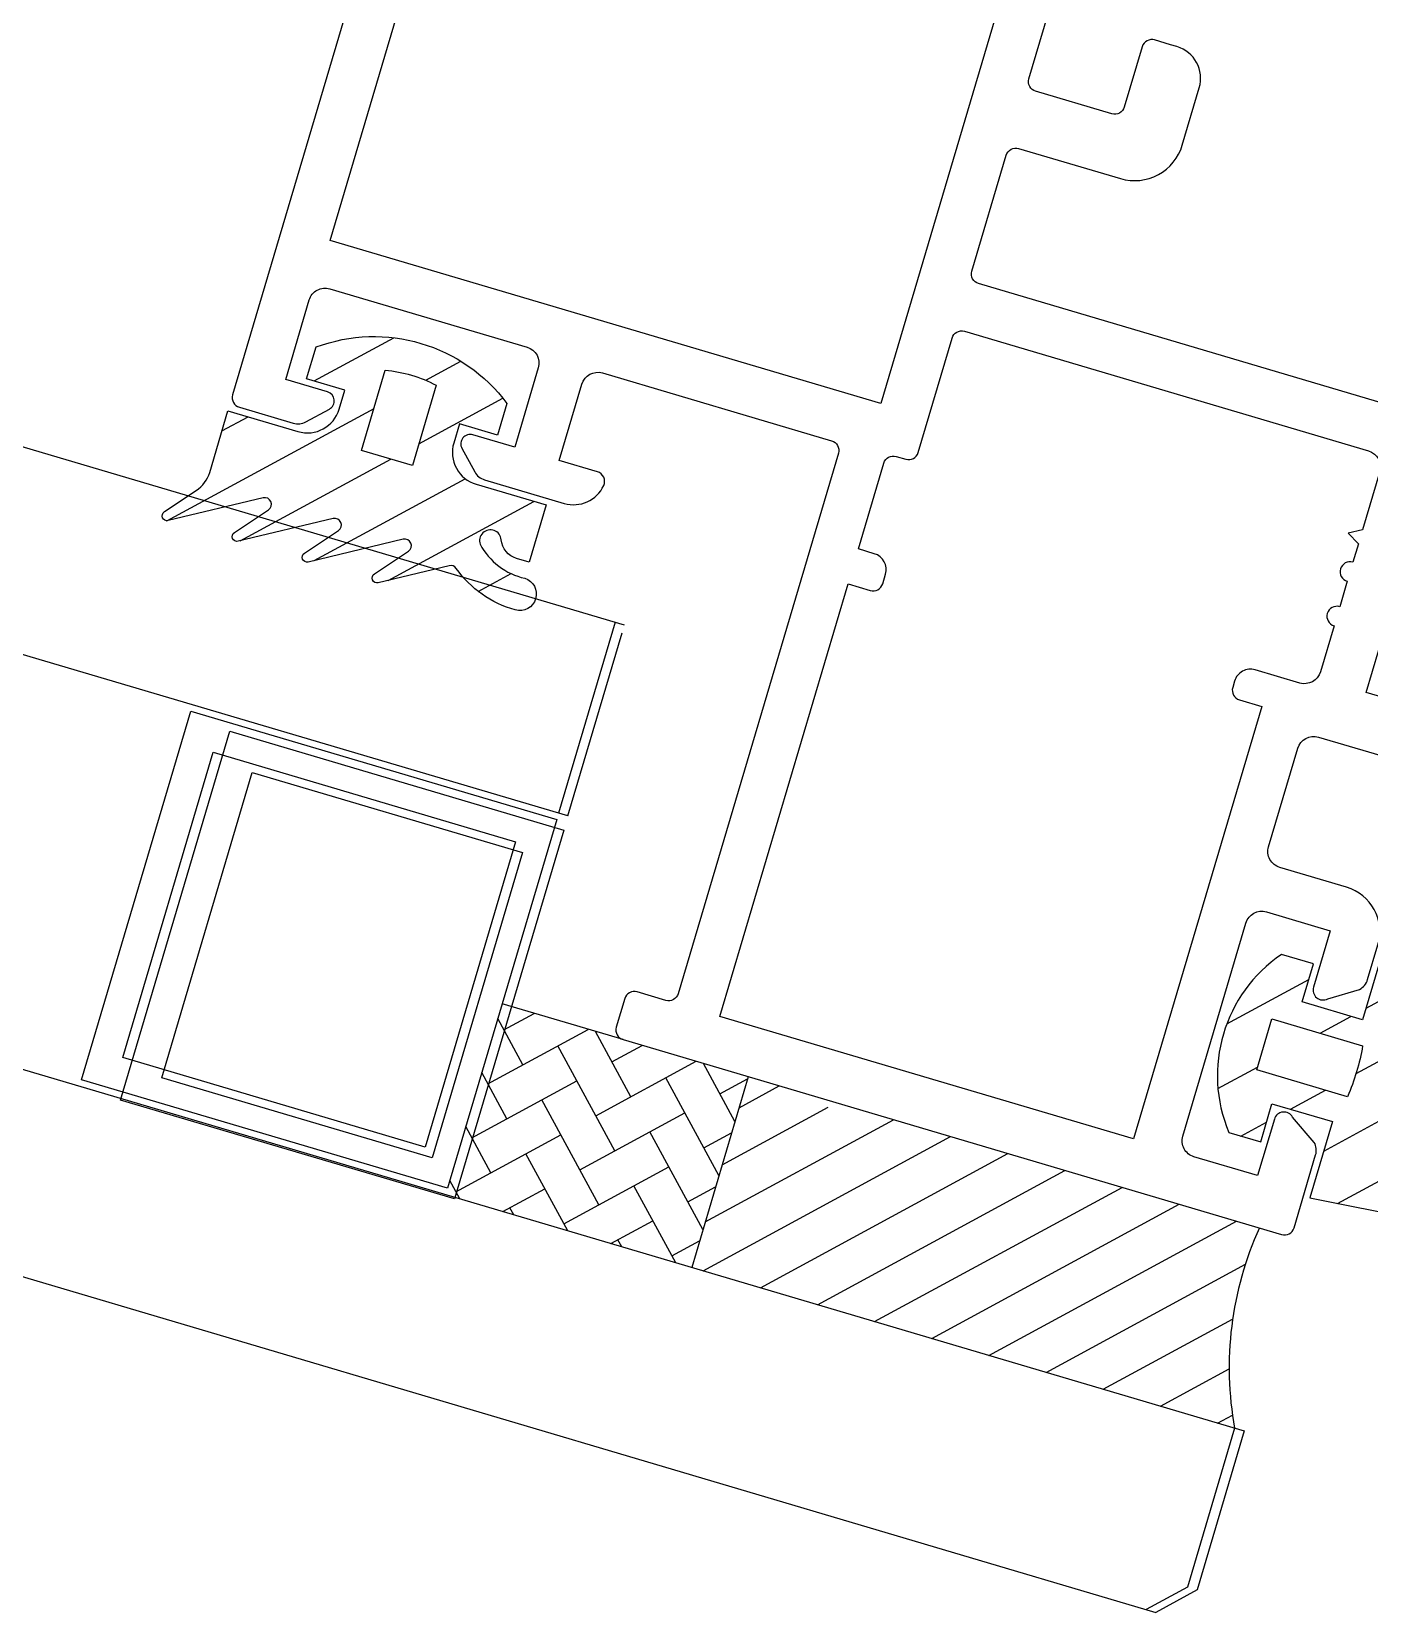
# Model space of a CAD drawing. Header units: millimetres. Extents: x 62878 to 70819, y -67946 to -61850.
# Drawn here: x 66759.182 to 66763.213, y -66944.334 to -66939.568 of the extents above; entities that cross this region are included whole.
import ezdxf

# ---------------------------------------------------------------- set-up
doc = ezdxf.new("R2010")
doc.units = ezdxf.units.MM
doc.layers.add('DOGRAMA', color=171, linetype='Continuous', lineweight=0)
doc.layers.add('DOĞRAMA-yeni', color=40, linetype='Continuous')
pattern_1 = [(28.50198966054999, (66854.00398227051, -66956.07183779827), (-0.07575379786457266, 0.1395095860831588), [])]

# ---------------------------------------------------------------- blocks, each defined once
blk = doc.blocks.new('SPANDREL 98')
at = {"layer": 'DOĞRAMA-yeni', "color": 122, "lineweight": -2}
for p, q in [((46272.91855278611, 27296.66940725674), (46178.74697526782, 27268.83141178674)), ((46272.99254902167, 27296.06564856561), (46179.01278533634, 27268.28428747964)), ((46180.61575734126, 27271.26000264603), (46186.65789308209, 27273.04398574285)), ((46180.78566049333, 27270.68456114689), (46187.06615190742, 27272.53892043358)), ((46180.78566049333, 27270.68456114689), (46180.62266106359, 27271.23662057056)), ((46178.74697526782, 27268.83141178674), (46178.88856122789, 27268.35187720413)), ((46178.88856122786, 27268.35187720413), (46179.01278533634, 27268.28428747964))]:
    blk.add_line(p, q, dxfattribs=at)
for points in [[(46181.12670708141, 27269.52947745648), (46182.13372970487, 27269.82680797262), (46181.8052502775, 27270.93932820426), (46180.79822765404, 27270.64199768812)], [(46181.19429680593, 27269.65370156503), (46182.00950559635, 27269.89439769711), (46181.737660553, 27270.81510409573), (46180.9224517626, 27270.57440796361)]]:
    blk.add_lwpolyline(points, close=True, dxfattribs=at)

msp = doc.modelspace()

# ---------------------------------------------------------------- hatches: boundary and pattern name
at = {"layer": 'DOGRAMA', "lineweight": -2}
h = msp.add_hatch(dxfattribs=at)
h.set_pattern_fill('ANSI31', color=256, scale=0.0004999999999999999, angle=343.5057849383394, style=0)
h.set_pattern_definition(pattern_1)
edge = h.paths.add_edge_path(flags=16)
edge.add_arc((66760.21302626737, -66940.98729565962), 0.3999999999643246, 61.965030620985885, 85.03894868680158, ccw=False)
edge.add_line((66760.40103041353, -66940.63423130146), (66760.32949012195, -66940.87577807995))
edge.add_line((66760.32949012195, -66940.87577807995), (66760.17607738642, -66940.8303409522))
edge.add_line((66760.17607738642, -66940.8303409522), (66760.24761767802, -66940.5887941737))
edge = h.paths.add_edge_path()
edge.add_arc((66760.21302626742, -66940.98729565968), 0.5000000000219771, 36.63209201365811, 110.37188730553561, ccw=False)
edge.add_line((66760.61426796592, -66940.68895843539), (66760.58586976104, -66940.78484139511))
edge.add_line((66760.58586976104, -66940.78484139511), (66760.4708102094, -66940.7507635493))
edge.add_line((66760.4708102094, -66940.7507635493), (66760.45377128653, -66940.80829332508))
edge.add_arc((66760.54965424622, -66940.83669152996), 0.09999999999699238, 163.5019896434788, 253.5019896514732)
edge.add_line((66760.52125604136, -66940.93257448965), (66760.7321985527, -66940.99505054031))
edge.add_line((66760.7321985527, -66940.99505054031), (66760.68108178399, -66941.16763986778))
edge.add_line((66760.68108178399, -66941.16763986778), (66760.64322777215, -66941.15642842847))
edge.add_arc((66760.66168660528, -66941.09410450466), 0.06499999999251956, 185.0926541651664, 253.5019896734743, ccw=False)
edge.add_arc((66760.56438280805, -66941.10277606276), 0.03268943073570515, 5.092654155490499, 198.9322687817174)
edge.add_arc((66760.71006889439, -66941.02111003942), 0.1992591642412968, 207.585768131709, 257.8516752910687)
edge.add_arc((66760.6526661923, -66941.26348304088), 0.05002797724425739, -105.52585171592341, 71.98738458710261, ccw=False)
edge.add_arc((66760.72599715815, -66941.00018702535), 0.3233450412364028, 215.1163267758099, 254.44263692911818, ccw=False)
edge.add_arc((66760.44514577859, -66941.19769226562), 0.01999999999197495, 35.11632677558734, 103.5019896465024)
edge.add_line((66760.44047619599, -66941.17824502935), (66760.22651932604, -66941.2296193874))
edge.add_arc((66760.22301713908, -66941.2150339602), 0.01500000001450246, 123.50198964507291, 283.5019896470367, ccw=False)
edge.add_line((66760.21473764995, -66941.20252596037), (66760.31740633138, -66941.13456591523))
edge.add_arc((66760.30636701254, -66941.11788858211), 0.02000000000515722, 303.5019895988876, 463.5019896465024)
edge.add_line((66760.30169742994, -66941.09844134585), (66760.01557681471, -66941.16714333673))
edge.add_arc((66760.01207462775, -66941.15255790953), 0.01500000000035274, 123.50198964507291, 283.50198966001443, ccw=False)
edge.add_line((66760.00379513862, -66941.1400499097), (66760.10646382006, -66941.07208986457))
edge.add_arc((66760.09542450121, -66941.05541253147), 0.02000000000105503, 303.5019896566604, 463.5019896870384)
edge.add_line((66760.0907549186, -66941.0359652952), (66759.80463430338, -66941.10466728608))
edge.add_arc((66759.8011321164, -66941.09008185887), 0.0150000000212976, 123.50198970709201, 283.5019897551326, ccw=False)
edge.add_line((66759.79285262723, -66941.07757385903), (66759.8955213087, -66941.0096138139))
edge.add_arc((66759.88448198985, -66940.99293648079), 0.02000000001318938, 303.5019896336499, 463.5019896465024)
edge.add_line((66759.87981240725, -66940.97348924453), (66759.59369179202, -66941.04219123539))
edge.add_arc((66759.59018960503, -66941.0276058082), 0.01500000000714787, 123.5019896914228, 283.5019897681103, ccw=False)
edge.add_line((66759.58191011588, -66941.01509780837), (66759.67770282037, -66940.95168921651))
edge.add_arc((66759.62250622612, -66940.86830255107), 0.09999999994870555, 303.5019896681163, 343.5019896707208)
edge.add_line((66759.71838918579, -66940.89670075588), (66759.77336895568, -66940.71106849184))
edge.add_line((66759.77336895568, -66940.71106849184), (66759.98431146701, -66940.77354454252))
edge.add_arc((66760.01270967186, -66940.6776615828), 0.1000000000207655, 253.5019896562086, 343.5019896562087)
edge.add_line((66760.10859263159, -66940.70605978766), (66760.12563155447, -66940.64853001187))
edge.add_line((66760.12563155447, -66940.64853001187), (66760.01057200285, -66940.61445216603))
edge.add_line((66760.01057200285, -66940.61445216603), (66760.03897020768, -66940.51856920631))
h = msp.add_hatch(dxfattribs=at)
h.set_pattern_fill('ANSI31', color=256, scale=0.0004999999999999999, angle=343.5057849383394, style=0)
h.set_pattern_definition(pattern_1)
edge = h.paths.add_edge_path(flags=16)
edge.add_arc((66762.53381467373, -66942.51422208146), 0.6682513993714182, 336.6263104455566, 350.3776688759121, ccw=False)
edge.add_line((66763.14722729221, -66942.77933506163), (66762.8737747467, -66942.69834505643))
edge.add_line((66762.8737747467, -66942.69834505643), (66762.91921187445, -66942.54493232092))
edge.add_line((66762.91921187445, -66942.54493232092), (66763.19266441997, -66942.62592232607))
edge = h.paths.add_edge_path()
edge.add_line((66763.36620255344, -66942.34879457972), (66763.26073129778, -66942.31755655441))
edge.add_line((66763.26073129778, -66942.31755655441), (66763.19257560614, -66942.54767565768))
edge.add_line((66763.19257560614, -66942.54767565768), (66763.0103979827, -66942.49371906849))
edge.add_line((66763.0103979827, -66942.49371906849), (66763.0444758285, -66942.37865951685))
edge.add_line((66763.0444758285, -66942.37865951685), (66762.94859286881, -66942.35026131198))
edge.add_arc((66763.1969976174, -66942.71585545974), 0.4420000000017774, 124.1943415389072, 202.8096377726617)
edge.add_line((66762.78956292164, -66942.88720588632), (66762.88544588137, -66942.91560409116))
edge.add_line((66762.88544588137, -66942.91560409116), (66762.91952372718, -66942.80054453954))
edge.add_line((66762.91952372718, -66942.80054453954), (66763.10170135062, -66942.85450112876))
edge.add_line((66763.10170135062, -66942.85450112876), (66763.03354565898, -66943.08462023204))
edge.add_line((66763.03354565898, -66943.08462023204), (66763.99573378338, -66943.27635154461))
edge.add_arc((66764.00993288579, -66943.22841006477), 0.04999999999229746, 253.5019896674619, 426.792152854605)
edge.add_line((66764.02963627526, -66943.18245599592), (66763.31779685293, -66943.0184769987))
edge.add_arc((66763.35211813841, -66942.92455123352), 0.1000000000050726, 163.5019896698297, 249.9272601050611, ccw=False)
edge.add_line((66763.2562351787, -66942.89615302869), (66763.39994493089, -66942.410935162))
edge.add_arc((66763.35200345103, -66942.39673605959), 0.05000000000625027, 343.5019896721973, 433.5019896721973)
h = msp.add_hatch(dxfattribs=at)
h.set_pattern_fill('AR-HBONE', color=256, scale=0.0002999999999999999, angle=343.5057849383394, style=0)
h.set_pattern_definition([(118.50198966055, (66972.97584496794, -66968.04313058748), (0.04819335172428436, 0.1627187784171862), [0.3599999999999999, -0.12]), (28.50198966054999, (66972.91858225458, -66967.93767452241), (0.04819335172428436, 0.1627187784171862), [0.3599999999999997, -0.12])])
h.paths.add_polyline_path([(66760.83926139935, -66942.5703084706), (66760.59955400009, -66942.49931295849), (66760.42916477105, -66943.07461071668), (66761.17079820944, -66943.29426453599), (66761.34118743852, -66942.7189667778)])
h = msp.add_hatch(dxfattribs=at)
h.set_pattern_fill('ANSI31', color=256, scale=0.0004, angle=343.5057849383394, style=0)
h.set_pattern_definition([(28.50198966054999, (66834.53974145057, -66950.30700221502), (-0.06060303829166213, 0.111607668866527), [])])
edge = h.paths.add_edge_path()
edge.add_ellipse((66761.60632507697, -66942.79749410939), major_axis=(0.0194575406749172, 0.01943332476978999), ratio=0.9999999999697659, start_angle=208.5376656115303, end_angle=298.5376656006593)
edge.add_line((66761.63269289094, -66942.80530361572), (66762.88156844104, -66943.17519023384))
edge.add_ellipse((66763.80613396261, -66943.59574286852), major_axis=(0.7186691544546111, 0.7177747339133465), ratio=0.9999999999989743, start_angle=110.5765423128454, end_angle=145.4234333359861)
edge.add_line((66762.80706217166, -66943.77888619684), (66761.43593584791, -66943.37279186756))
edge.add_line((66761.4359358479, -66943.37279186757), (66761.59851557064, -66942.82386192332))
edge = h.paths.add_edge_path()
edge.add_line((66761.34118743852, -66942.7189667778), (66761.57995726305, -66942.78968460305))
edge.add_ellipse((66761.60632507697, -66942.79749410939), major_axis=(-0.01943332476903576, 0.01945754067416204), ratio=0.9999999995918109, start_angle=28.53766562573984, end_angle=118.5376655945438)
edge.add_line((66761.59851557066, -66942.82386192332), (66761.43593584791, -66943.37279186757))
edge.add_line((66761.4359358479, -66943.37279186757), (66761.17079820944, -66943.294264536))
edge.add_line((66761.17079820944, -66943.29426453599), (66761.34118743853, -66942.71896677779))

# ---------------------------------------------------------------- linework, layer by layer
for p, q in [((66760.94033245825, -66941.34871744203), (66760.76994322918, -66941.92401520027)), ((66760.96390924696, -66942.60722613688), (66760.59955400009, -66942.49931295849)), ((66761.34118743852, -66942.71896677779), (66761.17079820944, -66943.29426453599)), ((66761.34118743852, -66942.71896677779), (66761.17079820944, -66943.29426453599)), ((66762.80706217166, -66943.77888619684), (66762.6650711474, -66944.25830099538)), ((66762.66507114744, -66944.25830099538), (66762.54078998287, -66944.32578575025))]:
    msp.add_line(p, q, dxfattribs=at)
at = {"layer": 'DOGRAMA', "lineweight": -2, "ltscale": 0.5}
for points in [[(66760.93647602451, -66937.4608302596, -0.2621398995659221), (66761.28079876959, -66937.3820963748), (66762.55604213366, -66937.75979249926, -0.4142135623730951), (66762.58978451107, -66937.82193308153), (66762.54434738334, -66937.97534581705), (66762.49640590351, -66937.96114671462, 0.4142135623730951), (66762.43426532121, -66937.99488909205), (66762.42858568026, -66938.01406568401, 0.4142135623730951), (66762.44883110668, -66938.05135003338), (66762.51594917846, -66938.07122877677), (66761.74067818621, -66940.68883357667), (66760.08190298331, -66940.19754463286), (66760.85717397562, -66937.57993983291), (66760.92429204742, -66937.59981857632, 0.4142135623730951), (66760.96157639679, -66937.57957314987), (66760.96725603775, -66937.56039655794, 0.3618128521052944), (66760.9419634578, -66937.50162137073)], [(66760.69915043363, -66937.5852840055), (66759.78756805809, -66940.66312701201, 0.4142135623730951), (66759.80781348454, -66940.70041136137), (66759.97013374706, -66940.74848668234, 0.1991096956269791), (66760.00818871032, -66940.74447859416), (66760.0791159709, -66940.70596504457, 0.6680969080520953), (66760.07365003228, -66940.65399311065), (66759.94736258604, -66940.61658983504), (66760.01835809812, -66940.37688243581, -0.4142135623730951), (66760.08049868041, -66940.34314005836), (66760.67497303057, -66940.5192089284, -0.4142135623730951), (66760.70871540799, -66940.5813495107), (66760.6377198959, -66940.82105690993), (66760.5114228614, -66940.78365079452, 0.6680969080520438), (66760.47853561616, -66940.8242634465), (66760.5170491657, -66940.8951907071, 0.1989616347782854), (66760.5467930433, -66940.91927916593), (66760.78651003083, -66940.99027751788, 0.3728392455561729), (66760.90574892174, -66940.93619847512, 0.4568501953068724), (66760.88701559111, -66940.89489224255), (66760.77195603945, -66940.86081439673), (66760.84011173109, -66940.63069529344, -0.4142135623730951), (66760.90225231339, -66940.59695291602), (66761.59260962324, -66940.80141999091, -0.4142135623730951), (66761.6128550497, -66940.83870434026), (66761.13008556733, -66942.46871465522, -0.4142135623730951), (66761.09280121798, -66942.48896008168), (66761.00650655423, -66942.46340169731, 0.4142135623730951), (66760.96922220488, -66942.48364712378), (66760.94366382051, -66942.5699417875, 0.4142135623730951), (66760.96390924696, -66942.60722613688), (66762.94868651283, -66943.19506897719, 0.4142135623730951), (66762.98597086221, -66943.17482355071), (66763.05108510611, -66942.95497351243, 0.1989616347783402), (66763.04707985773, -66942.91690896086), (66762.98177872354, -66942.84110367692, 0.6680475602943508), (66762.92665096078, -66942.84690732029), (66762.87622426846, -66943.01716669182), (66762.68445834905, -66942.96037028213, -0.4142135623730951), (66762.6507159716, -66942.89822969984), (66762.84098394407, -66942.25581386984, -0.4142135623730951), (66762.9031245264, -66942.2220714924), (66763.09489044579, -66942.27886790209), (66763.04446375342, -66942.44912727363, 0.6680475602943992), (66763.08753931802, -66942.48401635839), (66763.18359286824, -66942.45598998528, 0.1991096956271691), (66763.20767848726, -66942.42625569603), (66763.23871488534, -66942.32146520937, 0.4142135623730951), (66763.14423622855, -66942.14747157901), (66762.94288201316, -66942.08783534882, -0.4142135623730951), (66762.90913963571, -66942.02569476656), (66762.99717407074, -66941.72845759147, -0.4142135623730951), (66763.05931465302, -66941.69471521405), (66763.39490501197, -66941.79410893099, 0.4142135623730951)], [(66763.78044966114, -66940.84450094687), (66762.03537979446, -66940.32765361866, -0.4142135623730951), (66762.01513436803, -66940.29036926932), (66762.11878781572, -66939.94039646638, -0.4142135623730951), (66762.15607216509, -66939.92015103991), (66762.46289763614, -66940.01102529545, 0.4142135623730951), (66762.649319383, -66939.90979816315), (66762.7004361517, -66939.73720883568, 0.4142135623730951), (66762.63295139681, -66939.61292767113), (66762.6137748049, -66939.60724803017), (66762.56583332506, -66939.59304892775, 0.4142135623730951), (66762.52854897566, -66939.6132943542), (66762.47459238648, -66939.79547197763, -0.4142135623730951), (66762.43730803712, -66939.81571740411), (66762.20718893383, -66939.74756171247, -0.4142135623730951), (66762.18694350735, -66939.71027736312), (66762.4496269022, -66938.82335998584)]]:
    msp.add_lwpolyline(points, format="xyb", dxfattribs=at)
at = {"layer": 'DOGRAMA', "lineweight": -2}
for points in [[(66760.03897020768, -66940.51856920631, -0.3333333333332296), (66760.61426796592, -66940.68895843539), (66760.58586976104, -66940.78484139511), (66760.4708102094, -66940.7507635493), (66760.45377128653, -66940.80829332508, 0.4142135623730951), (66760.52125604136, -66940.93257448965), (66760.7321985527, -66940.99505054031), (66760.68108178399, -66941.16763986778), (66760.64322777215, -66941.15642842847, -0.3076847592325949), (66760.59694319576, -66941.09987433332, 1.128701775595035), (66760.53346178465, -66941.11338215506, 0.2229122392588673), (66760.66813616315, -66941.21590701216, -0.9785310008372164), (66760.6392750467, -66941.31168548614, -0.1732976222504512), (66760.46150549524, -66941.18618749832, 0.3075716929246892), (66760.44047619599, -66941.17824502935), (66760.22651932604, -66941.2296193874, -0.8390996311771624), (66760.21473764995, -66941.20252596037), (66760.31740633138, -66941.13456591523, 0.8390996311772869), (66760.30169742994, -66941.09844134585), (66760.01557681471, -66941.16714333673, -0.8390996311771624), (66760.00379513862, -66941.1400499097), (66760.10646382006, -66941.07208986457, 0.839099631177325), (66760.0907549186, -66941.0359652952), (66759.80463430338, -66941.10466728608, -0.8390996311769768), (66759.79285262723, -66941.07757385903), (66759.8955213087, -66941.0096138139, 0.8390996311770358), (66759.87981240725, -66940.97348924453), (66759.59369179202, -66941.04219123539, -0.8390996311781366), (66759.58191011588, -66941.01509780837), (66759.67770282037, -66940.95168921651, 0.1763269807084491), (66759.71838918579, -66940.89670075588), (66759.77336895568, -66940.71106849184), (66759.98431146701, -66940.77354454252, 0.4142135623728453), (66760.10859263159, -66940.70605978766), (66760.12563155447, -66940.64853001187), (66760.01057200285, -66940.61445216603)], [(66760.24761767802, -66940.5887941737, -0.1010205144335734), (66760.40103041353, -66940.63423130146), (66760.32949012195, -66940.87577807995), (66760.17607738642, -66940.8303409522)], [(66760.24761767802, -66940.5887941737, -0.1010205144335734), (66760.40103041353, -66940.63423130146), (66760.32949012195, -66940.87577807995), (66760.17607738642, -66940.8303409522)], [(66763.36620255344, -66942.34879457972), (66763.26073129778, -66942.31755655441), (66763.19257560614, -66942.54767565768), (66763.0103979827, -66942.49371906849), (66763.0444758285, -66942.37865951685), (66762.94859286881, -66942.35026131198, 0.3571428571427583), (66762.78956292164, -66942.88720588632), (66762.88544588137, -66942.91560409116), (66762.91952372718, -66942.80054453954), (66763.10170135062, -66942.85450112876), (66763.03354565898, -66943.08462023204), (66763.99573378338, -66943.27635154461, 0.9430953754055073), (66764.02963627526, -66943.18245599592), (66763.31779685293, -66943.0184769987, -0.3960555621610378), (66763.2562351787, -66942.89615302869), (66763.39994493089, -66942.410935162, 0.4142135623731011)], [(66763.19266441997, -66942.62592232607, -0.0600737299861167), (66763.14722729221, -66942.77933506163), (66762.8737747467, -66942.69834505643), (66762.91921187445, -66942.54493232092)]]:
    msp.add_lwpolyline(points, format="xyb", close=True, dxfattribs=at)
at = {"layer": 'DOGRAMA', "linetype": 'ByBlock', "lineweight": -2}
msp.add_lwpolyline([(66763.1633035691, -66941.1675422772, 0.9999999999999998), (66763.14626464619, -66941.22507205301), (66763.1235460823, -66941.30177842078, 0.9999999999999998), (66763.10650715939, -66941.3593081966), (66763.06532976238, -66941.49833848819, -0.4142135623730951), (66763.0031891801, -66941.53208086563), (66762.86895303651, -66941.49232337883, 0.4142135623730951), (66762.80681245425, -66941.52606575626), (66762.8011328133, -66941.54524234819, 0.4142135623730951), (66762.82137823975, -66941.58252669756), (66762.88849631156, -66941.60240544095), (66762.5022807256, -66942.90641369291), (66761.25580224946, -66942.53723702993), (66761.64201783537, -66941.23322877796), (66761.70913590715, -66941.25310752135, 0.4142135623730951), (66761.7464202565, -66941.23286209488), (66761.75493971797, -66941.20409720698, 0.4142135623730951), (66761.72119734055, -66941.14195662469), (66761.6732558607, -66941.12775752226), (66761.74993101378, -66940.86887353109, -0.4142135623730951), (66761.78721536315, -66940.8486281046), (66761.81598025106, -66940.85714756606, 0.4142135623730951), (66761.85326460042, -66940.83690213962), (66761.95549813786, -66940.49172348467, -0.4142135623730951), (66761.99278248724, -66940.47147805823), (66763.21049607551, -66940.83213525977, -0.4142135623730951), (66763.2442384529, -66940.89427584203), (66763.19225269911, -66941.06979918807), (66763.14958660828, -66941.08004459161), (66763.17979156683, -66941.11187263079)], format="xyb", close=True, dxfattribs=at)
at = {"layer": 'DOGRAMA', "lineweight": -2, "ltscale": 0.5}
msp.add_lwpolyline([(66763.44318196023, -66941.63110789949), (66763.20347456096, -66941.56011238738), (66763.39374253343, -66940.91769655737)], dxfattribs=at)
at = {"layer": 'DOGRAMA', "lineweight": -2}
for points in [[(66760.434844412, -66943.05543412475), (66759.33219037543, -66942.72885476904), (66759.66160955164, -66941.61661243647), (66760.76426358821, -66941.94319179219)], [(66760.36735965713, -66942.93115296021), (66759.45647153998, -66942.66137001418), (66759.72909430647, -66941.74089360099), (66760.63998242369, -66942.01067654704)]]:
    msp.add_lwpolyline(points, close=True, dxfattribs=at)
msp.add_arc((66763.80613396261, -66943.59574286849), 1.015719411173229, 155.5408663547974, 190.3877573777715, dxfattribs=at)

# ---------------------------------------------------------------- block references
at = {"layer": 'DOĞRAMA-yeni', "xscale": -1, "rotation": 359.9612925110064}
msp.add_blockref('SPANDREL 98', (112923.1498969909, -94243.80958114141), dxfattribs=at)

doc.saveas('drawing.dxf')
